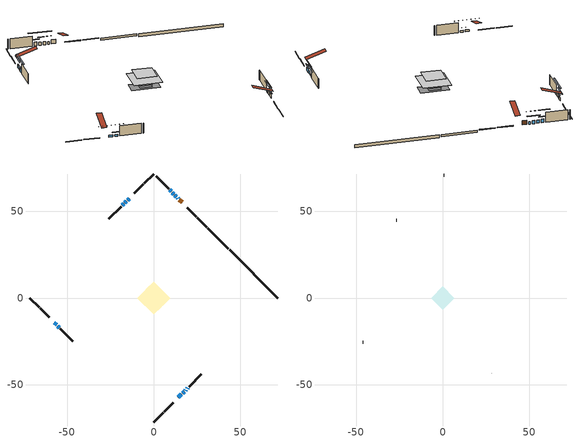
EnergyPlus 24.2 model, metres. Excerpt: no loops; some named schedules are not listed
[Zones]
conditioned space
 floor adiabatic (Floor2 construction): -3.89,0 0,3.89 3.89,0 0,-3.89 z0.35
 floor adiabatic (AdiabaticFloorConstruction): -9.45,0 0,9.45 9.45,0 0,-9.45 z2.79
 floor foundation (Slab1 construction): -6.95,2.55 -2.55,6.95 6.95,-2.55 2.55,-6.95 z-1.22
 floor foundation (Slab2 construction): -3.89,0 0,3.89 3.89,0 0,-3.89 z-0.65
 wall outside (RimJoist1 construction): 0,-71.59 5.38,-66.21 / -71.59,0 -66.21,-5.38 / 0,71.59 -5.38,66.21 / 30.62,40.97 25.24,46.35 z0.35:0.65
 wall outside (RimJoist2 construction): 6.03,-65.55 11.25,-60.34 / -65.55,-6.03 -60.34,-11.25 / -6.03,65.55 -11.25,60.34 / 24.58,47 19.37,52.22 z0.35:0.65
 wall outside (AdiabaticWallConstruction 1): 16.34,55.24 14.84,56.74 z0.35:2.38
 wall outside (AdiabaticWallConstruction): 14.19,57.4 13.78,57.8 z0.35:1.57; -57.31,-14.27 -56.02,-15.57 / -55.36,-16.22 -54.5,-17.09 / -15.79,55.79 -16.66,54.93 / 18.17,-53.41 18.61,-52.98 / 19.26,-52.32 19.7,-51.89 z0.35:1.27; 13.13,58.46 12.26,59.32 / 11.61,59.98 10.74,60.84 / -14.27,57.31 -15.14,56.45 / 14.27,-57.31 16,-55.59 / 16.66,-54.93 17.52,-54.07 / -17.31,54.27 -18.18,53.41 z0.35:1.87; 10.09,61.5 9.23,62.36 z0.35:2.18
 wall outside (Wall1 construction): 20.35,-51.24 27.49,-44.1 / -53.84,-17.74 -46.7,-24.88 / -18.83,52.75 -25.97,45.62 / 8.57,63.02 1.43,70.16 z0.35:5.23
 wall foundation (FoundationWall1 construction): 71.59,0 43.78,27.8 z-1.22:0.3
 wall foundation (FoundationWall2 construction): 43.13,28.46 31.27,40.31 z-0.65:0.35
 window (WindowConstruction 12): 14.19,57.4 13.78,57.8 z0.35:1.57
 window (WindowConstruction 5): -57.31,-14.27 -56.02,-15.57 z0.35:1.26
 window (WindowConstruction 6): 13.13,58.46 12.26,59.32 z0.35:1.87
 window (WindowConstruction 7): 11.61,59.98 10.75,60.84 z0.35:1.87
 window (WindowConstruction 8): -14.27,57.31 -15.14,56.45 z0.35:1.87
 window (WindowConstruction 9): 14.27,-57.31 16,-55.59 z0.35:1.87
 window (WindowConstruction 10): 16.66,-54.93 17.52,-54.07 z0.35:1.87
 window (WindowConstruction 11): -55.36,-16.22 -54.5,-17.09 z0.35:1.26
 window (WindowConstruction): 10.09,61.5 9.23,62.36 z0.35:2.18
 window (WindowConstruction 1): -15.79,55.79 -16.66,54.93 z0.35:1.26
 window (WindowConstruction 2): -17.31,54.27 -18.17,53.41 z0.35:1.87
 window (WindowConstruction 3): 18.17,-53.41 18.61,-52.98 z0.35:1.26
 window (WindowConstruction 4): 19.26,-52.32 19.69,-51.89 z0.35:1.26
 door (Door): 16.34,55.25 14.84,56.74 z0.35:2.38
 ceiling adiabatic (AdiabaticFloorConstruction): 0,-9.45 9.45,0 0,9.45 -9.45,0 z2.79
attic - vented
 floor to conditioned space (Floor1 construction Reversed): -6.68,0 0,6.68 6.68,0 0,-6.68 z5.23
 wall outside (Wall3 construction): 28.15,-43.44 28.26,-43.32 / -46.05,-25.54 -45.93,-25.66 / -26.63,44.96 -26.74,44.84 / 0.77,70.81 0.66,70.93 z0.35:5.23
 roof outside (Roof1 construction): 13.62,-57.97,5.23 7.11,-51.46,8.3 5.39,-53.17,8.3 11.9,-59.68,5.23; -57.97,-13.62,5.23 -51.46,-7.11,8.3 -53.17,-5.39,8.3 -59.68,-11.9,5.23; -13.62,57.97,5.23 -7.11,51.46,8.3 -5.39,53.17,8.3 -11.9,59.68,5.23; 17,54.59,5.23 10.49,48.08,8.3 12.2,46.36,8.3 18.71,52.87,5.23
shading: -52.57,-19.02 -60.76,-10.82 -60.97,-11.04 -52.78,-19.23 z6.14; 10.54,61.05 14.85,56.73 15.06,56.94 10.75,61.26 z4.32; 7.29,64.29 15.06,56.53 15.27,56.74 7.51,64.5 z6.75; -17.29,54.29 -12.12,59.47 -12.33,59.68 -17.51,54.5 z4.93; 16.86,-54.73 13.41,-58.17 13.62,-58.39 17.07,-54.94 z3.09; 20.11,-51.48 14.07,-57.52 14.28,-57.73 20.32,-51.69 z5.53; -53.64,-17.95 -56.22,-15.36 -56.44,-15.57 -53.85,-18.16 z2.48; 8.36,63.22 10.95,60.64 11.16,60.85 8.58,63.43 z3.4; -17.52,54.07 -14.93,56.65 -15.14,56.87 -17.73,54.28 z2.48; -21.63,49.96 -13.86,57.72 -14.07,57.94 -21.84,50.17 z6.75; 20.69,-50.9 16.1,-55.49 16.39,-55.78 20.98,-51.19 z4.21; 21.77,-49.81 17.18,-54.4 17.47,-54.69 22.06,-50.1 z4.21
[Building]
Building 1: Terrain=Suburbs
[Site:Location]
Ottawa Intl AP_ON: Latitude {deg}=45.32; Longitude {deg}=-75.67; Time Zone {hr}=-5; Elevation {m}=115; Keep Site Location Information=Yes
[Site:GroundTemperature:Shallow]
1.18808, -1.19398, -1.38475, -0.254337, 4.28362, 8.80044, 12.7163, 15.1969, 15.4076, 13.3901, 9.57408, 5.19582
[Site:WaterMainsTemperature]
Calculation Method=Schedule; Temperature Schedule=mains temperature schedule
[Material] Roughness=Rough; Thermal Absorptance=0.9
Name | Thickness {m} | Conductivity {W/m-K} | Density {kg/m3} | Specific Heat {J/kg-K} | Solar Absorptance | Visible Absorptance
asphalt or fiberglass shingles | 0.00635 | 0.162714 | 1121.4 | 1465.45 | 0.4 | 0.4
ceiling loosefill ins | 0.169333 | 0.0480833 | 16.02 | 1046.75 | 0.7 | 0.7
ceiling stud and cavity | 0.1397 | 0.68987 | 65.682 | 1177.47 | 0.7 | 0.7
concrete 4.0 in. | 0.1016 | 1.803125 | 2242.8 | 837.4 | 0.7 | 0.7
concrete 8.0 in. | 0.2032 | 1.803125 | 2242.8 | 837.4 | 0.7 | 0.7
door material | 0.04445 | 0.327969 | 512.64 | 1214.23 | 0.7 | 0.7
exterior vertical ins | 0.00139922 | 0.029427 | 32.04 | 1214.23 | 0.7 | 0.7
floor covering | 0.0127 | 9.015625 | 54.468 | 1339.84 | 0.6 | 0.6
floor covering 1 | 0.0127 | 0.0433444 | 54.468 | 1339.84 | 0.6 | 0.6
floor rigid ins; wall rigid ins | 0.512978 | 0.029427 | 32.04 | 1214.23 | 0.7 | 0.7
floor stud and cavity | 0.0889 | 0.621767 | 50.32683 | 1063.81 | 0.7 | 0.7
floor stud and cavity 1 | 0.1397 | 1.75129 | 37.0049 | 1207.88 | 0.7 | 0.7
furniture material conditioned space 1 | 0.1524 | 0.115458 | 640.8 | 1214.23 | 0.6 | 0.6
gypsum board | 0.0127 | 0.160291 | 801 | 837.4 | 0.6 | 0.6
gypsum board 1 | 0.0127 | 0.160291 | 801 | 837.4 | 0.7 | 0.7
osb sheathing 0.5 in. | 0.0127 | 0.115458 | 512.64 | 1214.23 | 0.7 | 0.7
osb sheathing 0.75 in. | 0.01905 | 0.115458 | 512.64 | 1214.23 | 0.7 | 0.7
rim joist stud and cavity | 0.0508 | 0.177588 | 50.32683 | 1063.81 | 0.6 | 0.6
rim joist stud and cavity 1 | 0.0508 | 0.648972 | 50.32683 | 1063.81 | 0.6 | 0.6
wall stud and cavity | 0.1397 | 0.0929022 | 139.0536 | 1170.24 | 0.7 | 0.7
wall stud and cavity 1 | 0.0889 | 6.9971 | 50.32683 | 1063.81 | 0.6 | 0.6
wall stud and cavity 2 | 0.0889 | 0.380278 | 52.3479 | 1209.89 | 0.7 | 0.7
wall stud and cavity 3 | 0.0889 | 0.391764 | 83.0341 | 1211.67 | 0.7 | 0.7
wood siding | 0.0254 | 0.102417 | 544.68 | 1172.36 | 0.4 | 0.4
wood siding 1 | 0.00254 | 0.102417 | 544.68 | 1172.36 | 0.4 | 0.4
wood siding 2; wood siding 3; wood siding 4 | 0.0254 | 0.102417 | 544.68 | 1172.36 | 0.7 | 0.7
[WindowMaterial:SimpleGlazingSystem]
Name | U-Factor {W/m2-K} | Solar Heat Gain Coefficient
WindowMaterial | 2.91792 | 0.63
WindowMaterial 1 | 3.0383 | 0.46
WindowMaterial 2 | 2.78847 | 0.62
WindowMaterial 3 | 2.99571 | 0.51
WindowMaterial 4 | 2.92474 | 0.62
WindowMaterial 5 | 2.96562 | 0.59
WindowMaterial 6 | 2.78279 | 0.67
WindowMaterial 7 | 6.56547 | 0.48
[Construction]
AdiabaticFloorConstruction: floor stud and cavity 1, floor rigid ins, osb sheathing 0.75 in., floor covering 1
AdiabaticWallConstruction: wood siding 3, wall rigid ins, wall stud and cavity 2, gypsum board
AdiabaticWallConstruction 1: wood siding 4, wall rigid ins, wall stud and cavity 2, gypsum board
Door: door material
Floor1 construction Reversed: gypsum board, ceiling stud and cavity, ceiling loosefill ins
Floor2 construction: floor stud and cavity, floor covering
FoundationWall1 construction: concrete 8.0 in.
FoundationWall2 construction: concrete 8.0 in., gypsum board 1
furniture construction conditioned space 1: furniture material conditioned space 1
PartitionWallConstruction: gypsum board, wall stud and cavity 3, gypsum board
RimJoist1 construction: wood siding 2, rim joist stud and cavity
RimJoist2 construction: wood siding 2, rim joist stud and cavity 1
Roof1 construction: asphalt or fiberglass shingles
Slab1 construction; Slab2 construction: concrete 4.0 in.
Wall1 construction: wood siding, osb sheathing 0.5 in., wall stud and cavity, gypsum board
Wall3 construction: wood siding 1, wall stud and cavity 1
WindowConstruction: WindowMaterial
WindowConstruction 1; WindowConstruction 11; WindowConstruction 4; WindowConstruction 5: WindowMaterial 1
WindowConstruction 10; WindowConstruction 7; WindowConstruction 9: WindowMaterial 5
WindowConstruction 12: WindowMaterial 7
WindowConstruction 2: WindowMaterial 2
WindowConstruction 3: WindowMaterial 3
WindowConstruction 6: WindowMaterial 4
WindowConstruction 8: WindowMaterial 6
[Zone] Multiplier=1; Part of Total Floor Area=Yes
Name | Volume {m3}
attic - vented | 44.5283
conditioned space | 617.8
[Space]
Name | Zone | Volume {m3}
attic - vented 1 | attic - vented | 44.5283
conditioned space 1 | conditioned space | 617.8
[ZoneInfiltration:EffectiveLeakageArea]
infil attic - vented 1: Zone or Space=attic - vented 1; Schedule=Always On Discrete; Effective Air Leakage Area {cm2}=3762.95; Stack Coefficient=0.000552556; Wind Coefficient=1.58821e-05
[ZoneMixing]
whole house fan mix: Zone or Space=attic - vented; Schedule=Always On Continuous; Design Flow Rate Calculation Method=Flow/Zone; Design Flow Rate {m3/s}=0; Source Zone or Space=conditioned space
[SurfaceProperty:ExposedFoundationPerimeter] Exposed Perimeter Calculation Method=TotalExposedPerimeter
Name | Total Exposed Perimeter {m}
Slab1 | 39.319
Slab2 | 16.764
[InternalMass] Zone or ZoneList=conditioned space; Space or SpaceList=conditioned space 1
Name | Construction | Surface Area {m2}
furniture mass conditioned space 1 | furniture construction conditioned space 1 | 129.076
partition wall mass | PartitionWallConstruction | 292.5
[Lights]
interior lighting: Zone or ZoneList or Space or SpaceList=conditioned space 1; Schedule=interior lighting schedule; Design Level Calculation Method=LightingLevel; Lighting Level {W}=343.2; Return Air Fraction=0; Fraction Radiant=0.6; Fraction Visible=0.2; Fraction Replaceable=1
[People]
occupants: Zone or ZoneList or Space or SpaceList=conditioned space 1; Number of People Schedule=occupants schedule; Number of People Calculation Method=People; Number of People=3; Fraction Radiant=0.314171; Sensible Heat Fraction=0.56303; Activity Level Schedule=occupants activity schedule; Carbon Dioxide Generation Rate {m3/s-W}=0; Enable ASHRAE 55 Comfort Warnings=No; Mean Radiant Temperature Calculation Type=EnclosureAveraged
[ElectricEquipment] Zone or ZoneList or Space or SpaceList=conditioned space 1; Design Level Calculation Method=EquipmentLevel
Name | Schedule | Design Level {W} | Fraction Latent | Fraction Radiant | Fraction Lost
clothes dryer | clothes dryer schedule | 140.772 | 0.015 | 0.081 | 0.85
clothes washer | clothes washer schedule | 32.1985 | 0.03 | 0.162 | 0.7
cooking range | cooking range schedule | 215.147 | 0.08 | 0.432 | 0.2
dishwasher | dishwasher schedule | 66.8632 | 0.3 | 0.18 | 0.4
fridge | fridge schedule | 72.9452 | 0 | 0.6 | 0
mech vent house fan | mech vent house fan schedule | 0 | 0 | 0 | 1
mech vent house fan cfis | mech vent house fan cfis schedule | 0 | 0 | 0 | 0
misc plug loads | misc plug loads schedule | 494.7 | 0.045 | 0.513 | 0.1
whole house fan | Always On Discrete | 0 | 0 | 0 | 1
[OtherEquipment] Zone or ZoneList or Space or SpaceList=conditioned space 1; Design Level Calculation Method=EquipmentLevel
Name | Fuel Type | Schedule | Design Level {W} | Fraction Latent | Fraction Radiant | Fraction Lost
clothes dryer 1 | Electricity | clothes dryer schedule | 0 | 0.015 | 0.081 | 0.85
cooking range 1 | Electricity | cooking range schedule | 0 | 0.08 | 0.432 | 0.2
general water use latent | None | general water use schedule | 62.594 | 1 | 0 | 0
general water use sensible | None | general water use schedule | -61.6891 | 0 | 0.6 | 0
mech vent house fan latent load | None | Always On Discrete | 0 | 1 | 0 | 0
mech vent house fan sensible load | None | Always On Discrete | 0 | 0 | 0 | 0
water heater energy adjustment1 | NaturalGas | Always On Discrete | 0.01 | 0 | 0 | 1
[ZoneInfiltration:DesignFlowRate] Zone or ZoneList or Space or SpaceList=conditioned space 1; Schedule=Always On Discrete; Design Flow Rate Calculation Method=Flow/Zone; Design Flow Rate {m3/s}=0
infil flow; natural vent flow; whole house fan flow
[Foundation:Kiva] Initial Indoor Air Temperature {C}=18; Wall Depth Below Slab {m}=0.2032
Name | Wall Height Above Grade {m} | Custom Block Material Name 1 | Custom Block Depth 1 {m} | Custom Block X Position 1 {m} | Custom Block Z Position 1 {m}
Foundation Kiva 1 | 0.300015
Foundation Kiva 2 | 0.350002 | exterior vertical ins | 0.999988 | 0.2159 | 0
[Foundation:Kiva:Settings]
Soil Conductivity {W/m-K}=0.849921; Soil Density {kg/m3}=1842.3; Soil Specific Heat {J/kg-K}=418.7; Ground Solar Absorptivity=0.9; Ground Thermal Absorptivity=0.9; Ground Surface Roughness {m}=0.03; Far-Field Width {m}=40; Deep-Ground Boundary Condition=ZeroFlux; Deep-Ground Depth {m}=40; Minimum Cell Dimension {m}=0.2; Maximum Cell Growth Coefficient=3; Simulation Timestep=Timestep
[Exterior:Lights]
exterior lighting: Schedule=exterior lighting schedule; Design Level {W}=75.6
[Schedule:Constant]
Name | Hourly Value
Always On Continuous; mech vent house fan schedule; mech vent house fan cfis schedule; Always On Discrete | 1
occupants activity schedule | 117.228
fridge schedule | 0
[Schedule:Day:Interval]
interior lighting schedule day: No, 01:00, 0.108182, 04:00, 0.0901515, 05:00, 0.0991667, 06:00, 0.162273, 07:00, 0.270455, 08:00, 0.342576, 10:00, 0.369621, 11:00, 0.351591, 12:00, 0.333561, 13:00, 0.324545, 14:00, 0.31553, 15:00, 0.333561, 16:00, 0.369621, 17:00, 0.450758, 18:00, 0.585985, 19:00, 0.775303, 20:00, 0.955606, 21:00, 0.991667, 22:00, 0.712197, 23:00, 0.360606, 24:00, 0.162273
interior lighting schedule default day: No, 24:00, 0
[Schedule:Week:Daily]
interior lighting schedule Week Rule - Jan1-Jan27: interior lighting schedule day, interior lighting schedule day, interior lighting schedule day, interior lighting schedule day, interior lighting schedule day, interior lighting schedule day, interior lighting schedule day, interior lighting schedule default day, interior lighting schedule default day, interior lighting schedule default day, interior lighting schedule default day, interior lighting schedule default day
interior lighting schedule Week Rule - Jan28-Feb3: interior lighting schedule day, interior lighting schedule day, interior lighting schedule day, interior lighting schedule day, interior lighting schedule day 1, interior lighting schedule day 1, interior lighting schedule day 1, interior lighting schedule default day, interior lighting schedule default day, interior lighting schedule default day, interior lighting schedule default day, interior lighting schedule default day
interior lighting schedule Week Rule - Feb4-Feb24: interior lighting schedule day 1, interior lighting schedule day 1, interior lighting schedule day 1, interior lighting schedule day 1, interior lighting schedule day 1, interior lighting schedule day 1, interior lighting schedule day 1, interior lighting schedule default day, interior lighting schedule default day, interior lighting schedule default day, interior lighting schedule default day, interior lighting schedule default day
interior lighting schedule Week Rule - Feb25-Mar3: interior lighting schedule day 1, interior lighting schedule day 1, interior lighting schedule day 1, interior lighting schedule day 1, interior lighting schedule day 2, interior lighting schedule day 2, interior lighting schedule day 2, interior lighting schedule default day, interior lighting schedule default day, interior lighting schedule default day, interior lighting schedule default day, interior lighting schedule default day
interior lighting schedule Week Rule - Mar4-Mar31: interior lighting schedule day 2, interior lighting schedule day 2, interior lighting schedule day 2, interior lighting schedule day 2, interior lighting schedule day 2, interior lighting schedule day 2, interior lighting schedule day 2, interior lighting schedule default day, interior lighting schedule default day, interior lighting schedule default day, interior lighting schedule default day, interior lighting schedule default day
interior lighting schedule Week Rule - Apr1-Apr28: interior lighting schedule day 3, interior lighting schedule day 3, interior lighting schedule day 3, interior lighting schedule day 3, interior lighting schedule day 3, interior lighting schedule day 3, interior lighting schedule day 3, interior lighting schedule default day, interior lighting schedule default day, interior lighting schedule default day, interior lighting schedule default day, interior lighting schedule default day
interior lighting schedule Week Rule - Apr29-May5: interior lighting schedule day 3, interior lighting schedule day 3, interior lighting schedule day 4, interior lighting schedule day 4, interior lighting schedule day 4, interior lighting schedule day 4, interior lighting schedule day 4, interior lighting schedule default day, interior lighting schedule default day, interior lighting schedule default day, interior lighting schedule default day, interior lighting schedule default day
interior lighting schedule Week Rule - May6-May26: interior lighting schedule day 4, interior lighting schedule day 4, interior lighting schedule day 4, interior lighting schedule day 4, interior lighting schedule day 4, interior lighting schedule day 4, interior lighting schedule day 4, interior lighting schedule default day, interior lighting schedule default day, interior lighting schedule default day, interior lighting schedule default day, interior lighting schedule default day
interior lighting schedule Week Rule - May27-Jun2: interior lighting schedule day 4, interior lighting schedule day 4, interior lighting schedule day 4, interior lighting schedule day 4, interior lighting schedule day 4, interior lighting schedule day 5, interior lighting schedule day 5, interior lighting schedule default day, interior lighting schedule default day, interior lighting schedule default day, interior lighting schedule default day, interior lighting schedule default day
interior lighting schedule Week Rule - Jun3-Jun30: interior lighting schedule day 5, interior lighting schedule day 5, interior lighting schedule day 5, interior lighting schedule day 5, interior lighting schedule day 5, interior lighting schedule day 5, interior lighting schedule day 5, interior lighting schedule default day, interior lighting schedule default day, interior lighting schedule default day, interior lighting schedule default day, interior lighting schedule default day
interior lighting schedule Week Rule - Jul1-Jul28: interior lighting schedule day 6, interior lighting schedule day 6, interior lighting schedule day 6, interior lighting schedule day 6, interior lighting schedule day 6, interior lighting schedule day 6, interior lighting schedule day 6, interior lighting schedule default day, interior lighting schedule default day, interior lighting schedule default day, interior lighting schedule default day, interior lighting schedule default day
interior lighting schedule Week Rule - Jul29-Aug4: interior lighting schedule day 6, interior lighting schedule day 6, interior lighting schedule day 6, interior lighting schedule day 7, interior lighting schedule day 7, interior lighting schedule day 7, interior lighting schedule day 7, interior lighting schedule default day, interior lighting schedule default day, interior lighting schedule default day, interior lighting schedule default day, interior lighting schedule default day
interior lighting schedule Week Rule - Aug5-Aug25: interior lighting schedule day 7, interior lighting schedule day 7, interior lighting schedule day 7, interior lighting schedule day 7, interior lighting schedule day 7, interior lighting schedule day 7, interior lighting schedule day 7, interior lighting schedule default day, interior lighting schedule default day, interior lighting schedule default day, interior lighting schedule default day, interior lighting schedule default day
interior lighting schedule Week Rule - Aug26-Sep1: interior lighting schedule day 7, interior lighting schedule day 7, interior lighting schedule day 7, interior lighting schedule day 7, interior lighting schedule day 7, interior lighting schedule day 7, interior lighting schedule day 8, interior lighting schedule default day, interior lighting schedule default day, interior lighting schedule default day, interior lighting schedule default day, interior lighting schedule default day
interior lighting schedule Week Rule - Sep2-Sep29: interior lighting schedule day 8, interior lighting schedule day 8, interior lighting schedule day 8, interior lighting schedule day 8, interior lighting schedule day 8, interior lighting schedule day 8, interior lighting schedule day 8, interior lighting schedule default day, interior lighting schedule default day, interior lighting schedule default day, interior lighting schedule default day, interior lighting schedule default day
interior lighting schedule Week Rule - Sep30-Oct6: interior lighting schedule day 8, interior lighting schedule day 9, interior lighting schedule day 9, interior lighting schedule day 9, interior lighting schedule day 9, interior lighting schedule day 9, interior lighting schedule day 9, interior lighting schedule default day, interior lighting schedule default day, interior lighting schedule default day, interior lighting schedule default day, interior lighting schedule default day
interior lighting schedule Week Rule - Oct7-Oct27: interior lighting schedule day 9, interior lighting schedule day 9, interior lighting schedule day 9, interior lighting schedule day 9, interior lighting schedule day 9, interior lighting schedule day 9, interior lighting schedule day 9, interior lighting schedule default day, interior lighting schedule default day, interior lighting schedule default day, interior lighting schedule default day, interior lighting schedule default day
interior lighting schedule Week Rule - Oct28-Nov3: interior lighting schedule day 9, interior lighting schedule day 9, interior lighting schedule day 9, interior lighting schedule day 9, interior lighting schedule day 10, interior lighting schedule day 10, interior lighting schedule day 10, interior lighting schedule default day, interior lighting schedule default day, interior lighting schedule default day, interior lighting schedule default day, interior lighting schedule default day
interior lighting schedule Week Rule - Nov4-Nov24: interior lighting schedule day 10, interior lighting schedule day 10, interior lighting schedule day 10, interior lighting schedule day 10, interior lighting schedule day 10, interior lighting schedule day 10, interior lighting schedule day 10, interior lighting schedule default day, interior lighting schedule default day, interior lighting schedule default day, interior lighting schedule default day, interior lighting schedule default day
interior lighting schedule Week Rule - Nov25-Dec1: interior lighting schedule day 10, interior lighting schedule day 10, interior lighting schedule day 10, interior lighting schedule day 10, interior lighting schedule day 10, interior lighting schedule day 10, interior lighting schedule day 11, interior lighting schedule default day, interior lighting schedule default day, interior lighting schedule default day, interior lighting schedule default day, interior lighting schedule default day
interior lighting schedule Week Rule - Dec2-Dec31: interior lighting schedule day 11, interior lighting schedule day 11, interior lighting schedule day 11, interior lighting schedule day 11, interior lighting schedule day 11, interior lighting schedule day 11, interior lighting schedule day 11, interior lighting schedule default day, interior lighting schedule default day, interior lighting schedule default day, interior lighting schedule default day, interior lighting schedule default day
occupants schedule Week Rule - Jan1-Dec31: occupants schedule day, occupants schedule day, occupants schedule day, occupants schedule day, occupants schedule day, occupants schedule day, occupants schedule day, occupants schedule default day, occupants schedule default day, occupants schedule default day, occupants schedule default day, occupants schedule default day
clothes dryer schedule Week Rule - Jan1-Dec31: clothes dryer schedule day, clothes dryer schedule day, clothes dryer schedule day, clothes dryer schedule day, clothes dryer schedule day, clothes dryer schedule day, clothes dryer schedule day, clothes dryer schedule default day, clothes dryer schedule default day, clothes dryer schedule default day, clothes dryer schedule default day, clothes dryer schedule default day
clothes washer schedule Week Rule - Jan1-Dec31: clothes washer schedule day, clothes washer schedule day, clothes washer schedule day, clothes washer schedule day, clothes washer schedule day, clothes washer schedule day, clothes washer schedule day, clothes washer schedule default day, clothes washer schedule default day, clothes washer schedule default day, clothes washer schedule default day, clothes washer schedule default day
cooking range schedule Week Rule - Jan1-Dec31: cooking range schedule day, cooking range schedule day, cooking range schedule day, cooking range schedule day, cooking range schedule day, cooking range schedule day, cooking range schedule day, cooking range schedule default day, cooking range schedule default day, cooking range schedule default day, cooking range schedule default day, cooking range schedule default day
dishwasher schedule Week Rule - Jan1-Dec31: dishwasher schedule day, dishwasher schedule day, dishwasher schedule day, dishwasher schedule day, dishwasher schedule day, dishwasher schedule day, dishwasher schedule day, dishwasher schedule default day, dishwasher schedule default day, dishwasher schedule default day, dishwasher schedule default day, dishwasher schedule default day
misc plug loads schedule Week Rule - Jan1-Dec31: misc plug loads schedule day, misc plug loads schedule day, misc plug loads schedule day, misc plug loads schedule day, misc plug loads schedule day, misc plug loads schedule day, misc plug loads schedule day, misc plug loads schedule default day, misc plug loads schedule default day, misc plug loads schedule default day, misc plug loads schedule default day, misc plug loads schedule default day
general water use schedule Week Rule - Jan1-Dec31: general water use schedule day, general water use schedule day, general water use schedule day, general water use schedule day, general water use schedule day, general water use schedule day, general water use schedule day, general water use schedule default day, general water use schedule default day, general water use schedule default day, general water use schedule default day, general water use schedule default day
exterior lighting schedule Week Rule - Jan1-Jan27: exterior lighting schedule day, exterior lighting schedule day, exterior lighting schedule day, exterior lighting schedule day, exterior lighting schedule day, exterior lighting schedule day, exterior lighting schedule day, exterior lighting schedule default day, exterior lighting schedule default day, exterior lighting schedule default day, exterior lighting schedule default day, exterior lighting schedule default day
exterior lighting schedule Week Rule - Jan28-Feb3: exterior lighting schedule day, exterior lighting schedule day, exterior lighting schedule day, exterior lighting schedule day, exterior lighting schedule day 1, exterior lighting schedule day 1, exterior lighting schedule day 1, exterior lighting schedule default day, exterior lighting schedule default day, exterior lighting schedule default day, exterior lighting schedule default day, exterior lighting schedule default day
exterior lighting schedule Week Rule - Feb4-Feb24: exterior lighting schedule day 1, exterior lighting schedule day 1, exterior lighting schedule day 1, exterior lighting schedule day 1, exterior lighting schedule day 1, exterior lighting schedule day 1, exterior lighting schedule day 1, exterior lighting schedule default day, exterior lighting schedule default day, exterior lighting schedule default day, exterior lighting schedule default day, exterior lighting schedule default day
exterior lighting schedule Week Rule - Feb25-Mar3: exterior lighting schedule day 1, exterior lighting schedule day 1, exterior lighting schedule day 1, exterior lighting schedule day 1, exterior lighting schedule day 2, exterior lighting schedule day 2, exterior lighting schedule day 2, exterior lighting schedule default day, exterior lighting schedule default day, exterior lighting schedule default day, exterior lighting schedule default day, exterior lighting schedule default day
exterior lighting schedule Week Rule - Mar4-Mar31: exterior lighting schedule day 2, exterior lighting schedule day 2, exterior lighting schedule day 2, exterior lighting schedule day 2, exterior lighting schedule day 2, exterior lighting schedule day 2, exterior lighting schedule day 2, exterior lighting schedule default day, exterior lighting schedule default day, exterior lighting schedule default day, exterior lighting schedule default day, exterior lighting schedule default day
exterior lighting schedule Week Rule - Apr1-Apr28: exterior lighting schedule day 3, exterior lighting schedule day 3, exterior lighting schedule day 3, exterior lighting schedule day 3, exterior lighting schedule day 3, exterior lighting schedule day 3, exterior lighting schedule day 3, exterior lighting schedule default day, exterior lighting schedule default day, exterior lighting schedule default day, exterior lighting schedule default day, exterior lighting schedule default day
exterior lighting schedule Week Rule - Apr29-May5: exterior lighting schedule day 3, exterior lighting schedule day 3, exterior lighting schedule day 4, exterior lighting schedule day 4, exterior lighting schedule day 4, exterior lighting schedule day 4, exterior lighting schedule day 4, exterior lighting schedule default day, exterior lighting schedule default day, exterior lighting schedule default day, exterior lighting schedule default day, exterior lighting schedule default day
exterior lighting schedule Week Rule - May6-May26: exterior lighting schedule day 4, exterior lighting schedule day 4, exterior lighting schedule day 4, exterior lighting schedule day 4, exterior lighting schedule day 4, exterior lighting schedule day 4, exterior lighting schedule day 4, exterior lighting schedule default day, exterior lighting schedule default day, exterior lighting schedule default day, exterior lighting schedule default day, exterior lighting schedule default day
exterior lighting schedule Week Rule - May27-Jun2: exterior lighting schedule day 4, exterior lighting schedule day 4, exterior lighting schedule day 4, exterior lighting schedule day 4, exterior lighting schedule day 4, exterior lighting schedule day 5, exterior lighting schedule day 5, exterior lighting schedule default day, exterior lighting schedule default day, exterior lighting schedule default day, exterior lighting schedule default day, exterior lighting schedule default day
exterior lighting schedule Week Rule - Jun3-Jun30: exterior lighting schedule day 5, exterior lighting schedule day 5, exterior lighting schedule day 5, exterior lighting schedule day 5, exterior lighting schedule day 5, exterior lighting schedule day 5, exterior lighting schedule day 5, exterior lighting schedule default day, exterior lighting schedule default day, exterior lighting schedule default day, exterior lighting schedule default day, exterior lighting schedule default day
exterior lighting schedule Week Rule - Jul1-Jul28: exterior lighting schedule day 6, exterior lighting schedule day 6, exterior lighting schedule day 6, exterior lighting schedule day 6, exterior lighting schedule day 6, exterior lighting schedule day 6, exterior lighting schedule day 6, exterior lighting schedule default day, exterior lighting schedule default day, exterior lighting schedule default day, exterior lighting schedule default day, exterior lighting schedule default day
exterior lighting schedule Week Rule - Jul29-Aug4: exterior lighting schedule day 6, exterior lighting schedule day 6, exterior lighting schedule day 6, exterior lighting schedule day 7, exterior lighting schedule day 7, exterior lighting schedule day 7, exterior lighting schedule day 7, exterior lighting schedule default day, exterior lighting schedule default day, exterior lighting schedule default day, exterior lighting schedule default day, exterior lighting schedule default day
exterior lighting schedule Week Rule - Aug5-Aug25: exterior lighting schedule day 7, exterior lighting schedule day 7, exterior lighting schedule day 7, exterior lighting schedule day 7, exterior lighting schedule day 7, exterior lighting schedule day 7, exterior lighting schedule day 7, exterior lighting schedule default day, exterior lighting schedule default day, exterior lighting schedule default day, exterior lighting schedule default day, exterior lighting schedule default day
exterior lighting schedule Week Rule - Aug26-Sep1: exterior lighting schedule day 7, exterior lighting schedule day 7, exterior lighting schedule day 7, exterior lighting schedule day 7, exterior lighting schedule day 7, exterior lighting schedule day 7, exterior lighting schedule day 8, exterior lighting schedule default day, exterior lighting schedule default day, exterior lighting schedule default day, exterior lighting schedule default day, exterior lighting schedule default day
exterior lighting schedule Week Rule - Sep2-Sep29: exterior lighting schedule day 8, exterior lighting schedule day 8, exterior lighting schedule day 8, exterior lighting schedule day 8, exterior lighting schedule day 8, exterior lighting schedule day 8, exterior lighting schedule day 8, exterior lighting schedule default day, exterior lighting schedule default day, exterior lighting schedule default day, exterior lighting schedule default day, exterior lighting schedule default day
exterior lighting schedule Week Rule - Sep30-Oct6: exterior lighting schedule day 8, exterior lighting schedule day 9, exterior lighting schedule day 9, exterior lighting schedule day 9, exterior lighting schedule day 9, exterior lighting schedule day 9, exterior lighting schedule day 9, exterior lighting schedule default day, exterior lighting schedule default day, exterior lighting schedule default day, exterior lighting schedule default day, exterior lighting schedule default day
exterior lighting schedule Week Rule - Oct7-Oct27: exterior lighting schedule day 9, exterior lighting schedule day 9, exterior lighting schedule day 9, exterior lighting schedule day 9, exterior lighting schedule day 9, exterior lighting schedule day 9, exterior lighting schedule day 9, exterior lighting schedule default day, exterior lighting schedule default day, exterior lighting schedule default day, exterior lighting schedule default day, exterior lighting schedule default day
exterior lighting schedule Week Rule - Oct28-Nov3: exterior lighting schedule day 9, exterior lighting schedule day 9, exterior lighting schedule day 9, exterior lighting schedule day 9, exterior lighting schedule day 10, exterior lighting schedule day 10, exterior lighting schedule day 10, exterior lighting schedule default day, exterior lighting schedule default day, exterior lighting schedule default day, exterior lighting schedule default day, exterior lighting schedule default day
exterior lighting schedule Week Rule - Nov4-Nov24: exterior lighting schedule day 10, exterior lighting schedule day 10, exterior lighting schedule day 10, exterior lighting schedule day 10, exterior lighting schedule day 10, exterior lighting schedule day 10, exterior lighting schedule day 10, exterior lighting schedule default day, exterior lighting schedule default day, exterior lighting schedule default day, exterior lighting schedule default day, exterior lighting schedule default day
exterior lighting schedule Week Rule - Nov25-Dec1: exterior lighting schedule day 10, exterior lighting schedule day 10, exterior lighting schedule day 10, exterior lighting schedule day 10, exterior lighting schedule day 10, exterior lighting schedule day 10, exterior lighting schedule day 11, exterior lighting schedule default day, exterior lighting schedule default day, exterior lighting schedule default day, exterior lighting schedule default day, exterior lighting schedule default day
exterior lighting schedule Week Rule - Dec2-Dec31: exterior lighting schedule day 11, exterior lighting schedule day 11, exterior lighting schedule day 11, exterior lighting schedule day 11, exterior lighting schedule day 11, exterior lighting schedule day 11, exterior lighting schedule day 11, exterior lighting schedule default day, exterior lighting schedule default day, exterior lighting schedule default day, exterior lighting schedule default day, exterior lighting schedule default day
[Schedule:Year]
interior lighting schedule: interior lighting schedule Week Rule - Jan1-Jan27, 1, 1, 1, 27, interior lighting schedule Week Rule - Jan28-Feb3, 1, 28, 2, 3, interior lighting schedule Week Rule - Feb4-Feb24, 2, 4, 2, 24, interior lighting schedule Week Rule - Feb25-Mar3, 2, 25, 3, 3, interior lighting schedule Week Rule - Mar4-Mar31, 3, 4, 3, 31, interior lighting schedule Week Rule - Apr1-Apr28, 4, 1, 4, 28, interior lighting schedule Week Rule - Apr29-May5, 4, 29, 5, 5, interior lighting schedule Week Rule - May6-May26, 5, 6, 5, 26, interior lighting schedule Week Rule - May27-Jun2, 5, 27, 6, 2, interior lighting schedule Week Rule - Jun3-Jun30, 6, 3, 6, 30, interior lighting schedule Week Rule - Jul1-Jul28, 7, 1, 7, 28, interior lighting schedule Week Rule - Jul29-Aug4, 7, 29, 8, 4, interior lighting schedule Week Rule - Aug5-Aug25, 8, 5, 8, 25, interior lighting schedule Week Rule - Aug26-Sep1, 8, 26, 9, 1, interior lighting schedule Week Rule - Sep2-Sep29, 9, 2, 9, 29, interior lighting schedule Week Rule - Sep30-Oct6, 9, 30, 10, 6, interior lighting schedule Week Rule - Oct7-Oct27, 10, 7, 10, 27, interior lighting schedule Week Rule - Oct28-Nov3, 10, 28, 11, 3, interior lighting schedule Week Rule - Nov4-Nov24, 11, 4, 11, 24, interior lighting schedule Week Rule - Nov25-Dec1, 11, 25, 12, 1, interior lighting schedule Week Rule - Dec2-Dec31, 12, 2, 12, 31
occupants schedule: occupants schedule Week Rule - Jan1-Dec31, 1, 1, 12, 31
clothes dryer schedule: clothes dryer schedule Week Rule - Jan1-Dec31, 1, 1, 12, 31
clothes washer schedule: clothes washer schedule Week Rule - Jan1-Dec31, 1, 1, 12, 31
cooking range schedule: cooking range schedule Week Rule - Jan1-Dec31, 1, 1, 12, 31
dishwasher schedule: dishwasher schedule Week Rule - Jan1-Dec31, 1, 1, 12, 31
misc plug loads schedule: misc plug loads schedule Week Rule - Jan1-Dec31, 1, 1, 12, 31
general water use schedule: general water use schedule Week Rule - Jan1-Dec31, 1, 1, 12, 31
exterior lighting schedule: exterior lighting schedule Week Rule - Jan1-Jan27, 1, 1, 1, 27, exterior lighting schedule Week Rule - Jan28-Feb3, 1, 28, 2, 3, exterior lighting schedule Week Rule - Feb4-Feb24, 2, 4, 2, 24, exterior lighting schedule Week Rule - Feb25-Mar3, 2, 25, 3, 3, exterior lighting schedule Week Rule - Mar4-Mar31, 3, 4, 3, 31, exterior lighting schedule Week Rule - Apr1-Apr28, 4, 1, 4, 28, exterior lighting schedule Week Rule - Apr29-May5, 4, 29, 5, 5, exterior lighting schedule Week Rule - May6-May26, 5, 6, 5, 26, exterior lighting schedule Week Rule - May27-Jun2, 5, 27, 6, 2, exterior lighting schedule Week Rule - Jun3-Jun30, 6, 3, 6, 30, exterior lighting schedule Week Rule - Jul1-Jul28, 7, 1, 7, 28, exterior lighting schedule Week Rule - Jul29-Aug4, 7, 29, 8, 4, exterior lighting schedule Week Rule - Aug5-Aug25, 8, 5, 8, 25, exterior lighting schedule Week Rule - Aug26-Sep1, 8, 26, 9, 1, exterior lighting schedule Week Rule - Sep2-Sep29, 9, 2, 9, 29, exterior lighting schedule Week Rule - Sep30-Oct6, 9, 30, 10, 6, exterior lighting schedule Week Rule - Oct7-Oct27, 10, 7, 10, 27, exterior lighting schedule Week Rule - Oct28-Nov3, 10, 28, 11, 3, exterior lighting schedule Week Rule - Nov4-Nov24, 11, 4, 11, 24, exterior lighting schedule Week Rule - Nov25-Dec1, 11, 25, 12, 1, exterior lighting schedule Week Rule - Dec2-Dec31, 12, 2, 12, 31
[Schedule:Compact]
mains temperature schedule: Through: 01/01, For: AllDays, Until: 24:00, 5.98056, Through: 01/02, For: AllDays, Until: 24:00, 5.90111, Through: 01/03, For: AllDays, Until: 24:00, 5.82222, Through: 01/04, For: AllDays, Until: 24:00, 5.74556, Through: 01/05, For: AllDays, Until: 24:00, 5.66944, Through: 01/06, For: AllDays, Until: 24:00, 5.595, Through: 01/07, For: AllDays, Until: 24:00, 5.52222, Through: 01/08, For: AllDays, Until: 24:00, 5.45, Through: 01/09, For: AllDays, Until: 24:00, 5.38, Through: 01/10, For: AllDays, Until: 24:00, 5.31111, Through: 01/11, For: AllDays, Until: 24:00, 5.24333, Through: 01/12, For: AllDays, Until: 24:00, 5.17778, Through: 01/13, For: AllDays, Until: 24:00, 5.11333, Through: 01/14, For: AllDays, Until: 24:00, 5.05, Through: 01/15, For: AllDays, Until: 24:00, 4.98833, Through: 01/16, For: AllDays, Until: 24:00, 4.92889, Through: 01/17, For: AllDays, Until: 24:00, 4.87, Through: 01/18, For: AllDays, Until: 24:00, 4.81333, Through: 01/19, For: AllDays, Until: 24:00, 4.75833, Through: 01/20, For: AllDays, Until: 24:00, 4.70444, Through: 01/21, For: AllDays, Until: 24:00, 4.65278, Through: 01/22, For: AllDays, Until: 24:00, 4.60222, Through: 01/23, For: AllDays, Until: 24:00, 4.55333, Through: 01/24, For: AllDays, Until: 24:00, 4.50667, Through: 01/25, For: AllDays, Until: 24:00, 4.46111, Through: 01/26, For: AllDays, Until: 24:00, 4.41722, Through: 01/27, For: AllDays, Until: 24:00, 4.37556, Through: 01/28, For: AllDays, Until: 24:00, 4.335, Through: 01/29, For: AllDays, Until: 24:00, 4.29667, Through: 01/30, For: AllDays, Until: 24:00, 4.26, Through: 01/31, For: AllDays, Until: 24:00, 4.225, Through: 02/01, For: AllDays, Until: 24:00, 4.19167, Through: 02/02, For: AllDays, Until: 24:00, 4.16, Through: 02/03, For: AllDays, Until: 24:00, 4.13056, Through: 02/04, For: AllDays, Until: 24:00, 4.10278, Through: 02/05, For: AllDays, Until: 24:00, 4.07667, Through: 02/06, For: AllDays, Until: 24:00, 4.05222, Through: 02/07, For: AllDays, Until: 24:00, 4.03, Through: 02/08, For: AllDays, Until: 24:00, 4.00889, Through: 02/09, For: AllDays, Until: 24:00, 3.99056, Through: 02/10, For: AllDays, Until: 24:00, 3.97333, Through: 02/11, For: AllDays, Until: 24:00, 3.95833, Through: 02/12, For: AllDays, Until: 24:00, 3.945, Through: 02/13, For: AllDays, Until: 24:00, 3.93333, Through: 02/14, For: AllDays, Until: 24:00, 3.92389, Through: 02/15, For: AllDays, Until: 24:00, 3.91611, Through: 02/16, For: AllDays, Until: 24:00, 3.91, Through: 02/17, For: AllDays, Until: 24:00, 3.90611, Through: 02/18, For: AllDays, Until: 24:00, 3.90389, Through: 02/19, For: AllDays, Until: 24:00, 3.90389, Through: 02/20, For: AllDays, Until: 24:00, 3.905, Through: 02/21, For: AllDays, Until: 24:00, 3.90889, Through: 02/22, For: AllDays, Until: 24:00, 3.91389, Through: 02/23, For: AllDays, Until: 24:00, 3.92111, Through: 02/24, For: AllDays, Until: 24:00, 3.93, Through: 02/25, For: AllDays, Until: 24:00, 3.94056, Through: 02/26, For: AllDays, Until: 24:00, 3.95333, Through: 02/27, For: AllDays, Until: 24:00, 3.96778, Through: 02/28, For: AllDays, Until: 24:00, 3.98444, Through: 03/01, For: AllDays, Until: 24:00, 4.00278, Through: 03/02, For: AllDays, Until: 24:00, 4.02278, Through: 03/03, For: AllDays, Until: 24:00, 4.04444, Through: 03/04, For: AllDays, Until: 24:00, 4.06833, Through: 03/05, For: AllDays, Until: 24:00, 4.09389, Through: 03/06, For: AllDays, Until: 24:00, 4.12111, Through: 03/07, For: AllDays, Until: 24:00, 4.15, Through: 03/08, For: AllDays, Until: 24:00, 4.18111, Through: 03/09, For: AllDays, Until: 24:00, 4.21333, Through: 03/10, For: AllDays, Until: 24:00, 4.24778, Through: 03/11, For: AllDays, Until: 24:00, 4.28389, Through: 03/12, For: AllDays, Until: 24:00, 4.32222, Through: 03/13, For: AllDays, Until: 24:00, 4.36167, Through: 03/14, For: AllDays, Until: 24:00, 4.40333, Through: 03/15, For: AllDays, Until: 24:00, 4.44611, Through: 03/16, For: AllDays, Until: 24:00, 4.49111, Through: 03/17, For: AllDays, Until: 24:00, 4.53722, Through: 03/18, For: AllDays, Until: 24:00, 4.58556, Through: 03/19, For: AllDays, Until: 24:00, 4.63556, Through: 03/20, For: AllDays, Until: 24:00, 4.68667, Through: 03/21, For: AllDays, Until: 24:00, 4.74, Through: 03/22, For: AllDays, Until: 24:00, 4.79444, Through: 03/23, For: AllDays, Until: 24:00, 4.85111, Through: 03/24, For: AllDays, Until: 24:00, 4.90889, Through: 03/25, For: AllDays, Until: 24:00, 4.96833, Through: 03/26, For: AllDays, Until: 24:00, 5.02944, Through: 03/27, For: AllDays, Until: 24:00, 5.09167, Through: 03/28, For: AllDays, Until: 24:00, 5.15556, Through: 03/29, For: AllDays, Until: 24:00, 5.22111, Through: 03/30, For: AllDays, Until: 24:00, 5.28833, Through: 03/31, For: AllDays, Until: 24:00, 5.35667, Through: 04/01, For: AllDays, Until: 24:00, 5.42667, Through: 04/02, For: AllDays, Until: 24:00, 5.49778, Through: 04/03, For: AllDays, Until: 24:00, 5.57056, Through: 04/04, For: AllDays, Until: 24:00, 5.64444, Through: 04/05, For: AllDays, Until: 24:00, 5.71944, Through: 04/06, For: AllDays, Until: 24:00, 5.79611, Through: 04/07, For: AllDays, Until: 24:00, 5.87444, Through: 04/08, For: AllDays, Until: 24:00, 5.95389, Through: 04/09, For: AllDays, Until: 24:00, 6.03389, Through: 04/10, For: AllDays, Until: 24:00, 6.11611, Through: 04/11, For: AllDays, Until: 24:00, 6.19889, Through: 04/12, For: AllDays, Until: 24:00, 6.28278, Through: 04/13, For: AllDays, Until: 24:00, 6.36833, Through: 04/14, For: AllDays, Until: 24:00, 6.45444, Through: 04/15, For: AllDays, Until: 24:00, 6.54222, Through: 04/16, For: AllDays, Until: 24:00, 6.63056, Through: 04/17, For: AllDays, Until: 24:00, 6.72056, Through: 04/18, For: AllDays, Until: 24:00, 6.81111, Through: 04/19, For: AllDays, Until: 24:00, 6.90278, Through: 04/20, For: AllDays, Until: 24:00, 6.99556, Through: 04/21, For: AllDays, Until: 24:00, 7.08889, Through: 04/22, For: AllDays, Until: 24:00, 7.18333, Through: 04/23, For: AllDays, Until: 24:00, 7.27889, Through: 04/24, For: AllDays, Until: 24:00, 7.375, Through: 04/25, For: AllDays, Until: 24:00, 7.47222, Through: 04/26, For: AllDays, Until: 24:00, 7.57, Through: 04/27, For: AllDays, Until: 24:00, 7.66889, Through: 04/28, For: AllDays, Until: 24:00, 7.76833, Through: 04/29, For: AllDays, Until: 24:00, 7.86833, Through: 04/30, For: AllDays, Until: 24:00, 7.96889, Through: 05/01, For: AllDays, Until: 24:00, 8.07056, Through: 05/02, For: AllDays, Until: 24:00, 8.17278, Through: 05/03, For: AllDays, Until: 24:00, 8.275, Through: 05/04, For: AllDays, Until: 24:00, 8.37833, Through: 05/05, For: AllDays, Until: 24:00, 8.48222, Through: 05/06, For: AllDays, Until: 24:00, 8.58667, Through: 05/07, For: AllDays, Until: 24:00, 8.69111, Through: 05/08, For: AllDays, Until: 24:00, 8.79667, Through: 05/09, For: AllDays, Until: 24:00, 8.90222, Through: 05/10, For: AllDays, Until: 24:00, 9.00833, Through: 05/11, For: AllDays, Until: 24:00, 9.11444, Through: 05/12, For: AllDays, Until: 24:00, 9.22111, Through: 05/13, For: AllDays, Until: 24:00, 9.32778, Through: 05/14, For: AllDays, Until: 24:00, 9.435, Through: 05/15, For: AllDays, Until: 24:00, 9.54278, Through: 05/16, For: AllDays, Until: 24:00, 9.65, Through: 05/17, For: AllDays, Until: 24:00, 9.75778, Through: 05/18, For: AllDays, Until: 24:00, 9.86611, Through: 05/19, For: AllDays, Until: 24:00, 9.97389, Through: 05/20, For: AllDays, Until: 24:00, 10.0822, Through: 05/21, For: AllDays, Until: 24:00, 10.19, Through: 05/22, For: AllDays, Until: 24:00, 10.2983, Through: 05/23, For: AllDays, Until: 24:00, 10.4061, Through: 05/24, For: AllDays, Until: 24:00, 10.5139, Through: 05/25, For: AllDays, Until: 24:00, 10.6222, Through: 05/26, For: AllDays, Until: 24:00, 10.73, Through: 05/27, For: AllDays, Until: 24:00, 10.8372, Through: 05/28, For: AllDays, Until: 24:00, 10.945, Through: 05/29, For: AllDays, Until: 24:00, 11.0517, Through: 05/30, For: AllDays, Until: 24:00, 11.1589, Through: 05/31, For: AllDays, Until: 24:00, 11.2656, Through: 06/01, For: AllDays, Until: 24:00, 11.3717, Through: 06/02, For: AllDays, Until: 24:00, 11.4778, Through: 06/03, For: AllDays, Until: 24:00, 11.5833, Through: 06/04, For: AllDays, Until: 24:00, 11.6883, Through: 06/05, For: AllDays, Until: 24:00, 11.7933, Through: 06/06, For: AllDays, Until: 24:00, 11.8972, Through: 06/07, For: AllDays, Until: 24:00, 12.0011, Through: 06/08, For: AllDays, Until: 24:00, 12.1044, Through: 06/09, For: AllDays, Until: 24:00, 12.2067, Through: 06/10, For: AllDays, Until: 24:00, 12.3089, Through: 06/11, For: AllDays, Until: 24:00, 12.4106, Through: 06/12, For: AllDays, Until: 24:00, 12.5111, Through: 06/13, For: AllDays, Until: 24:00, 12.6111, Through: 06/14, For: AllDays, Until: 24:00, 12.7106, Through: 06/15, For: AllDays, Until: 24:00, 12.8089, Through: 06/16, For: AllDays, Until: 24:00, 12.9067, Through: 06/17, For: AllDays, Until: 24:00, 13.0039, Through: 06/18, For: AllDays, Until: 24:00, 13.1, Through: 06/19, For: AllDays, Until: 24:00, 13.195, Through: 06/20, For: AllDays, Until: 24:00, 13.2894, Through: 06/21, For: AllDays, Until: 24:00, 13.3833, Through: 06/22, For: AllDays, Until: 24:00, 13.4756, Through: 06/23, For: AllDays, Until: 24:00, 13.5672, Through: 06/24, For: AllDays, Until: 24:00, 13.6578, Through: 06/25, For: AllDays, Until: 24:00, 13.7472, Through: 06/26, For: AllDays, Until: 24:00, 13.8356, Through: 06/27, For: AllDays, Until: 24:00, 13.9233, Through: 06/28, For: AllDays, Until: 24:00, 14.0094, Through: 06/29, For: AllDays, Until: 24:00, 14.0944, Through: 06/30, For: AllDays, Until: 24:00, 14.1789, Through: 07/01, For: AllDays, Until: 24:00, 14.2617, Through: 07/02, For: AllDays, Until: 24:00, 14.3433, Through: 07/03, For: AllDays, Until: 24:00, 14.4233, Through: 07/04, For: AllDays, Until: 24:00, 14.5028, Through: 07/05, For: AllDays, Until: 24:00, 14.5806, Through: 07/06, For: AllDays, Until: 24:00, 14.6567, Through: 07/07, For: AllDays, Until: 24:00, 14.7322, Through: 07/08, For: AllDays, Until: 24:00, 14.8061, Through: 07/09, For: AllDays, Until: 24:00, 14.8783, Through: 07/10, For: AllDays, Until: 24:00, 14.9494, Through: 07/11, For: AllDays, Until: 24:00, 15.0194, Through: 07/12, For: AllDays, Until: 24:00, 15.0878, Through: 07/13, For: AllDays, Until: 24:00, 15.1544, Through: 07/14, For: AllDays, Until: 24:00, 15.22, Through: 07/15, For: AllDays, Until: 24:00, 15.2833, Through: 07/16, For: AllDays, Until: 24:00, 15.3461, Through: 07/17, For: AllDays, Until: 24:00, 15.4067, Through: 07/18, For: AllDays, Until: 24:00, 15.4661, Through: 07/19, For: AllDays, Until: 24:00, 15.5239, Through: 07/20, For: AllDays, Until: 24:00, 15.58, Through: 07/21, For: AllDays, Until: 24:00, 15.6344, Through: 07/22, For: AllDays, Until: 24:00, 15.6872, Through: 07/23, For: AllDays, Until: 24:00, 15.7383, Through: 07/24, For: AllDays, Until: 24:00, 15.7883, Through: 07/25, For: AllDays, Until: 24:00, 15.8361, Through: 07/26, For: AllDays, Until: 24:00, 15.8822, Through: 07/27, For: AllDays, Until: 24:00, 15.9272, Through: 07/28, For: AllDays, Until: 24:00, 15.97, Through: 07/29, For: AllDays, Until: 24:00, 16.0111, Through: 07/30, For: AllDays, Until: 24:00, 16.0506, Through: 07/31, For: AllDays, Until: 24:00, 16.0883, Through: 08/01, For: AllDays, Until: 24:00, 16.1244, Through: 08/02, For: AllDays, Until: 24:00, 16.1583, Through: 08/03, For: AllDays, Until: 24:00, 16.1911, Through: 08/04, For: AllDays, Until: 24:00, 16.2217, Through: 08/05, For: AllDays, Until: 24:00, 16.2506, Through: 08/06, For: AllDays, Until: 24:00, 16.2778, Through: 08/07, For: AllDays, Until: 24:00, 16.3028, Through: 08/08, For: AllDays, Until: 24:00, 16.3267, Through: 08/09, For: AllDays, Until: 24:00, 16.3483, Through: 08/10, For: AllDays, Until: 24:00, 16.3678, Through: 08/11, For: AllDays, Until: 24:00, 16.3861, Through: 08/12, For: AllDays, Until: 24:00, 16.4022, Through: 08/13, For: AllDays, Until: 24:00, 16.4167, Through: 08/14, For: AllDays, Until: 24:00, 16.4289, Through: 08/15, For: AllDays, Until: 24:00, 16.4394, Through: 08/16, For: AllDays, Until: 24:00, 16.4483, Through: 08/17, For: AllDays, Until: 24:00, 16.455, Through: 08/18, For: AllDays, Until: 24:00, 16.4606, Through: 08/19, For: AllDays, Until: 24:00, 16.4633, Through: 08/20, For: AllDays, Until: 24:00, 16.465, Through: 08/21, For: AllDays, Until: 24:00, 16.4644, Through: 08/22, For: AllDays, Until: 24:00, 16.4622, Through: 08/23, For: AllDays, Until: 24:00, 16.4578, Through: 08/24, For: AllDays, Until: 24:00, 16.4517, Through: 08/25, For: AllDays, Until: 24:00, 16.4439, Through: 08/26, For: AllDays, Until: 24:00, 16.4339, Through: 08/27, For: AllDays, Until: 24:00, 16.4222, Through: 08/28, For: AllDays, Until: 24:00, 16.4089, Through: 08/29, For: AllDays, Until: 24:00, 16.3933, Through: 08/30, For: AllDays, Until: 24:00, 16.3761, Through: 08/31, For: AllDays, Until: 24:00, 16.3572, Through: 09/01, For: AllDays, Until: 24:00, 16.3361, Through: 09/02, For: AllDays, Until: 24:00, 16.3139, Through: 09/03, For: AllDays, Until: 24:00, 16.2894, Through: 09/04, For: AllDays, Until: 24:00, 16.2628, Through: 09/05, For: AllDays, Until: 24:00, 16.235, Through: 09/06, For: AllDays, Until: 24:00, 16.205, Through: 09/07, For: AllDays, Until: 24:00, 16.1733, Through: 09/08, For: AllDays, Until: 24:00, 16.14, Through: 09/09, For: AllDays, Until: 24:00, 16.1044, Through: 09/10, For: AllDays, Until: 24:00, 16.0678, Through: 09/11, For: AllDays, Until: 24:00, 16.0289, Through: 09/12, For: AllDays, Until: 24:00, 15.9889, Through: 09/13, For: AllDays, Until: 24:00, 15.9467, Through: 09/14, For: AllDays, Until: 24:00, 15.9028, Through: 09/15, For: AllDays, Until: 24:00, 15.8572, Through: 09/16, For: AllDays, Until: 24:00, 15.81, Through: 09/17, For: AllDays, Until: 24:00, 15.7611, Through: 09/18, For: AllDays, Until: 24:00, 15.7106, Through: 09/19, For: AllDays, Until: 24:00, 15.6583, Through: 09/20, For: AllDays, Until: 24:00, 15.6044, Through: 09/21, For: AllDays, Until: 24:00, 15.5489, Through: 09/22, For: AllDays, Until: 24:00, 15.4922, Through: 09/23, For: AllDays, Until: 24:00, 15.4333, Through: 09/24, For: AllDays, Until: 24:00, 15.3733, Through: 09/25, For: AllDays, Until: 24:00, 15.3117, Through: 09/26, For: AllDays, Until: 24:00, 15.2483, Through: 09/27, For: AllDays, Until: 24:00, 15.1839, Through: 09/28, For: AllDays, Until: 24:00, 15.1178, Through: 09/29, For: AllDays, Until: 24:00, 15.05, Through: 09/30, For: AllDays, Until: 24:00, 14.9811, Through: 10/01, For: AllDays, Until: 24:00, 14.9106, Through: 10/02, For: AllDays, Until: 24:00, 14.8389, Through: 10/03, For: AllDays, Until: 24:00, 14.7656, Through: 10/04, For: AllDays, Until: 24:00, 14.6906, Through: 10/05, For: AllDays, Until: 24:00, 14.615, Through: 10/06, For: AllDays, Until: 24:00, 14.5378, Through: 10/07, For: AllDays, Until: 24:00, 14.4589, Through: 10/08, For: AllDays, Until: 24:00, 14.3794, Through: 10/09, For: AllDays, Until: 24:00, 14.2983, Through: 10/10, For: AllDays, Until: 24:00, 14.2161, Through: 10/11, For: AllDays, Until: 24:00, 14.1322, Through: 10/12, For: AllDays, Until: 24:00, 14.0478, Through: 10/13, For: AllDays, Until: 24:00, 13.9622, Through: 10/14, For: AllDays, Until: 24:00, 13.875, Through: 10/15, For: AllDays, Until: 24:00, 13.7872, Through: 10/16, For: AllDays, Until: 24:00, 13.6983, Through: 10/17, For: AllDays, Until: 24:00, 13.6078, Through: 10/18, For: AllDays, Until: 24:00, 13.5167, Through: 10/19, For: AllDays, Until: 24:00, 13.425, Through: 10/20, For: AllDays, Until: 24:00, 13.3317, Through: 10/21, For: AllDays, Until: 24:00, 13.2378, Through: 10/22, For: AllDays, Until: 24:00, 13.1428, Through: 10/23, For: AllDays, Until: 24:00, 13.0472, Through: 10/24, For: AllDays, Until: 24:00, 12.9506, Through: 10/25, For: AllDays, Until: 24:00, 12.8528, Through: 10/26, For: AllDays, Until: 24:00, 12.755, Through: 10/27, For: AllDays, Until: 24:00, 12.6556, Through: 10/28, For: AllDays, Until: 24:00, 12.5561, Through: 10/29, For: AllDays, Until: 24:00, 12.4556, Through: 10/30, For: AllDays, Until: 24:00, 12.3544, Through: 10/31, For: AllDays, Until: 24:00, 12.2528, Through: 11/01, For: AllDays, Until: 24:00, 12.1506, Through: 11/02, For: AllDays, Until: 24:00, 12.0472, Through: 11/03, For: AllDays, Until: 24:00, 11.9439, Through: 11/04, For: AllDays, Until: 24:00, 11.84, Through: 11/05, For: AllDays, Until: 24:00, 11.7356, Through: 11/06, For: AllDays, Until: 24:00, 11.6306, Through: 11/07, For: AllDays, Until: 24:00, 11.525, Through: 11/08, For: AllDays, Until: 24:00, 11.4194, Through: 11/09, For: AllDays, Until: 24:00, 11.3133, Through: 11/10, For: AllDays, Until: 24:00, 11.2067, Through: 11/11, For: AllDays, Until: 24:00, 11.1, Through: 11/12, For: AllDays, Until: 24:00, 10.9928, Through: 11/13, For: AllDays, Until: 24:00, 10.8856, Through: 11/14, For: AllDays, Until: 24:00, 10.7778, Through: 11/15, For: AllDays, Until: 24:00, 10.6706, Through: 11/16, For: AllDays, Until: 24:00, 10.5628, Through: 11/17, For: AllDays, Until: 24:00, 10.4544, Through: 11/18, For: AllDays, Until: 24:00, 10.3467, Through: 11/19, For: AllDays, Until: 24:00, 10.2383, Through: 11/20, For: AllDays, Until: 24:00, 10.1306, Through: 11/21, For: AllDays, Until: 24:00, 10.0222, Through: 11/22, For: AllDays, Until: 24:00, 9.91444, Through: 11/23, For: AllDays, Until: 24:00, 9.80667, Through: 11/24, For: AllDays, Until: 24:00, 9.69833, Through: 11/25, For: AllDays, Until: 24:00, 9.59111, Through: 11/26, For: AllDays, Until: 24:00, 9.48333, Through: 11/27, For: AllDays, Until: 24:00, 9.37611, Through: 11/28, For: AllDays, Until: 24:00, 9.26889, Through: 11/29, For: AllDays, Until: 24:00, 9.16222, Through: 11/30, For: AllDays, Until: 24:00, 9.05556, Through: 12/01, For: AllDays, Until: 24:00, 8.94944, Through: 12/02, For: AllDays, Until: 24:00, 8.84389, Through: 12/03, For: AllDays, Until: 24:00, 8.73833, Through: 12/04, For: AllDays, Until: 24:00, 8.63333, Through: 12/05, For: AllDays, Until: 24:00, 8.52889, Through: 12/06, For: AllDays, Until: 24:00, 8.425, Through: 12/07, For: AllDays, Until: 24:00, 8.32167, Through: 12/08, For: AllDays, Until: 24:00, 8.21833, Through: 12/09, For: AllDays, Until: 24:00, 8.11611, Through: 12/10, For: AllDays, Until: 24:00, 8.01444, Through: 12/11, For: AllDays, Until: 24:00, 7.91333, Through: 12/12, For: AllDays, Until: 24:00, 7.81278, Through: 12/13, For: AllDays, Until: 24:00, 7.71333, Through: 12/14, For: AllDays, Until: 24:00, 7.61389, Through: 12/15, For: AllDays, Until: 24:00, 7.51611, Through: 12/16, For: AllDays, Until: 24:00, 7.41833, Through: 12/17, For: AllDays, Until: 24:00, 7.32167, Through: 12/18, For: AllDays, Until: 24:00, 7.22611, Through: 12/19, For: AllDays, Until: 24:00, 7.13111, Through: 12/20, For: AllDays, Until: 24:00, 7.03722, Through: 12/21, For: AllDays, Until: 24:00, 6.94389, Through: 12/22, For: AllDays, Until: 24:00, 6.85222, Through: 12/23, For: AllDays, Until: 24:00, 6.76111, Through: 12/24, For: AllDays, Until: 24:00, 6.67056, Through: 12/25, For: AllDays, Until: 24:00, 6.58167, Through: 12/26, For: AllDays, Until: 24:00, 6.49389, Through: 12/27, For: AllDays, Until: 24:00, 6.40667, Through: 12/28, For: AllDays, Until: 24:00, 6.32111, Through: 12/29, For: AllDays, Until: 24:00, 6.23611, Through: 12/30, For: AllDays, Until: 24:00, 6.15278, Through: 12/31, For: AllDays, Until: 24:00, 6.07056
